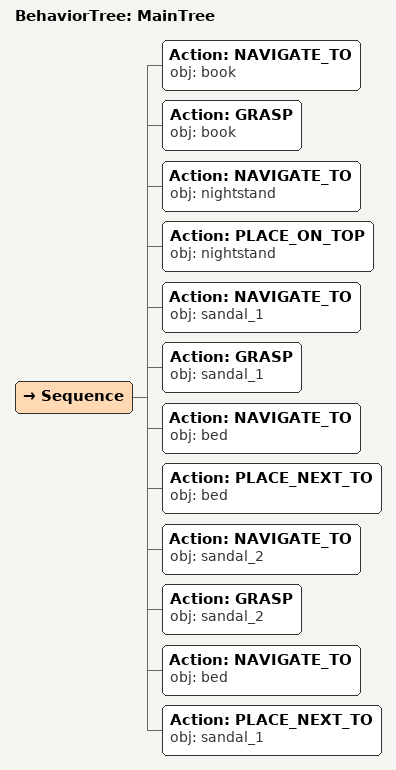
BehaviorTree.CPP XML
<root main_tree_to_execute="MainTree">
  <BehaviorTree ID="MainTree">
    <Sequence>
      <!-- Navigate to book -->
      <Action ID="NAVIGATE_TO" obj="book" />
      <!-- Grasp book -->
      <Action ID="GRASP" obj="book" />
      <!-- Navigate to nightstand -->
      <Action ID="NAVIGATE_TO" obj="nightstand" />
      <!-- Place on nightstand -->
      <Action ID="PLACE_ON_TOP" obj="nightstand" />
      <!-- Navigate to sandal_1 -->
      <Action ID="NAVIGATE_TO" obj="sandal_1" />
      <!-- Grasp sandal_1 -->
      <Action ID="GRASP" obj="sandal_1" />
      <!-- Navigate to bed -->
      <Action ID="NAVIGATE_TO" obj="bed" />
      <!-- Place next to bed (side by side with sandal_2) -->
      <Action ID="PLACE_NEXT_TO" obj="bed" />
      <!-- Navigate to sandal_2 -->
      <Action ID="NAVIGATE_TO" obj="sandal_2" />
      <!-- Grasp sandal_2 -->
      <Action ID="GRASP" obj="sandal_2" />
      <!-- Navigate to bed -->
      <Action ID="NAVIGATE_TO" obj="bed" />
      <!-- Place next to sandal_1 on bed (side by side) -->
      <Action ID="PLACE_NEXT_TO" obj="sandal_1" />
    </Sequence>
  </BehaviorTree>
</root>
